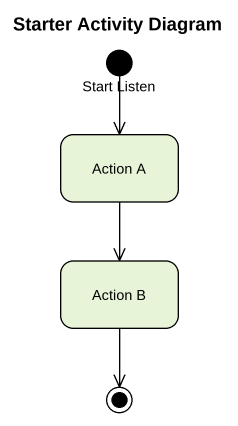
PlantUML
@startuml
title Starter Activity Diagram
hide empty description
state "Start Listen" as Start_Listen <<start>>
state "Action A" as Action_A
state "Action B" as Action_B
Start_Listen --> Action_A
Action_A --> Action_B
Action_B --> [*]
@enduml
